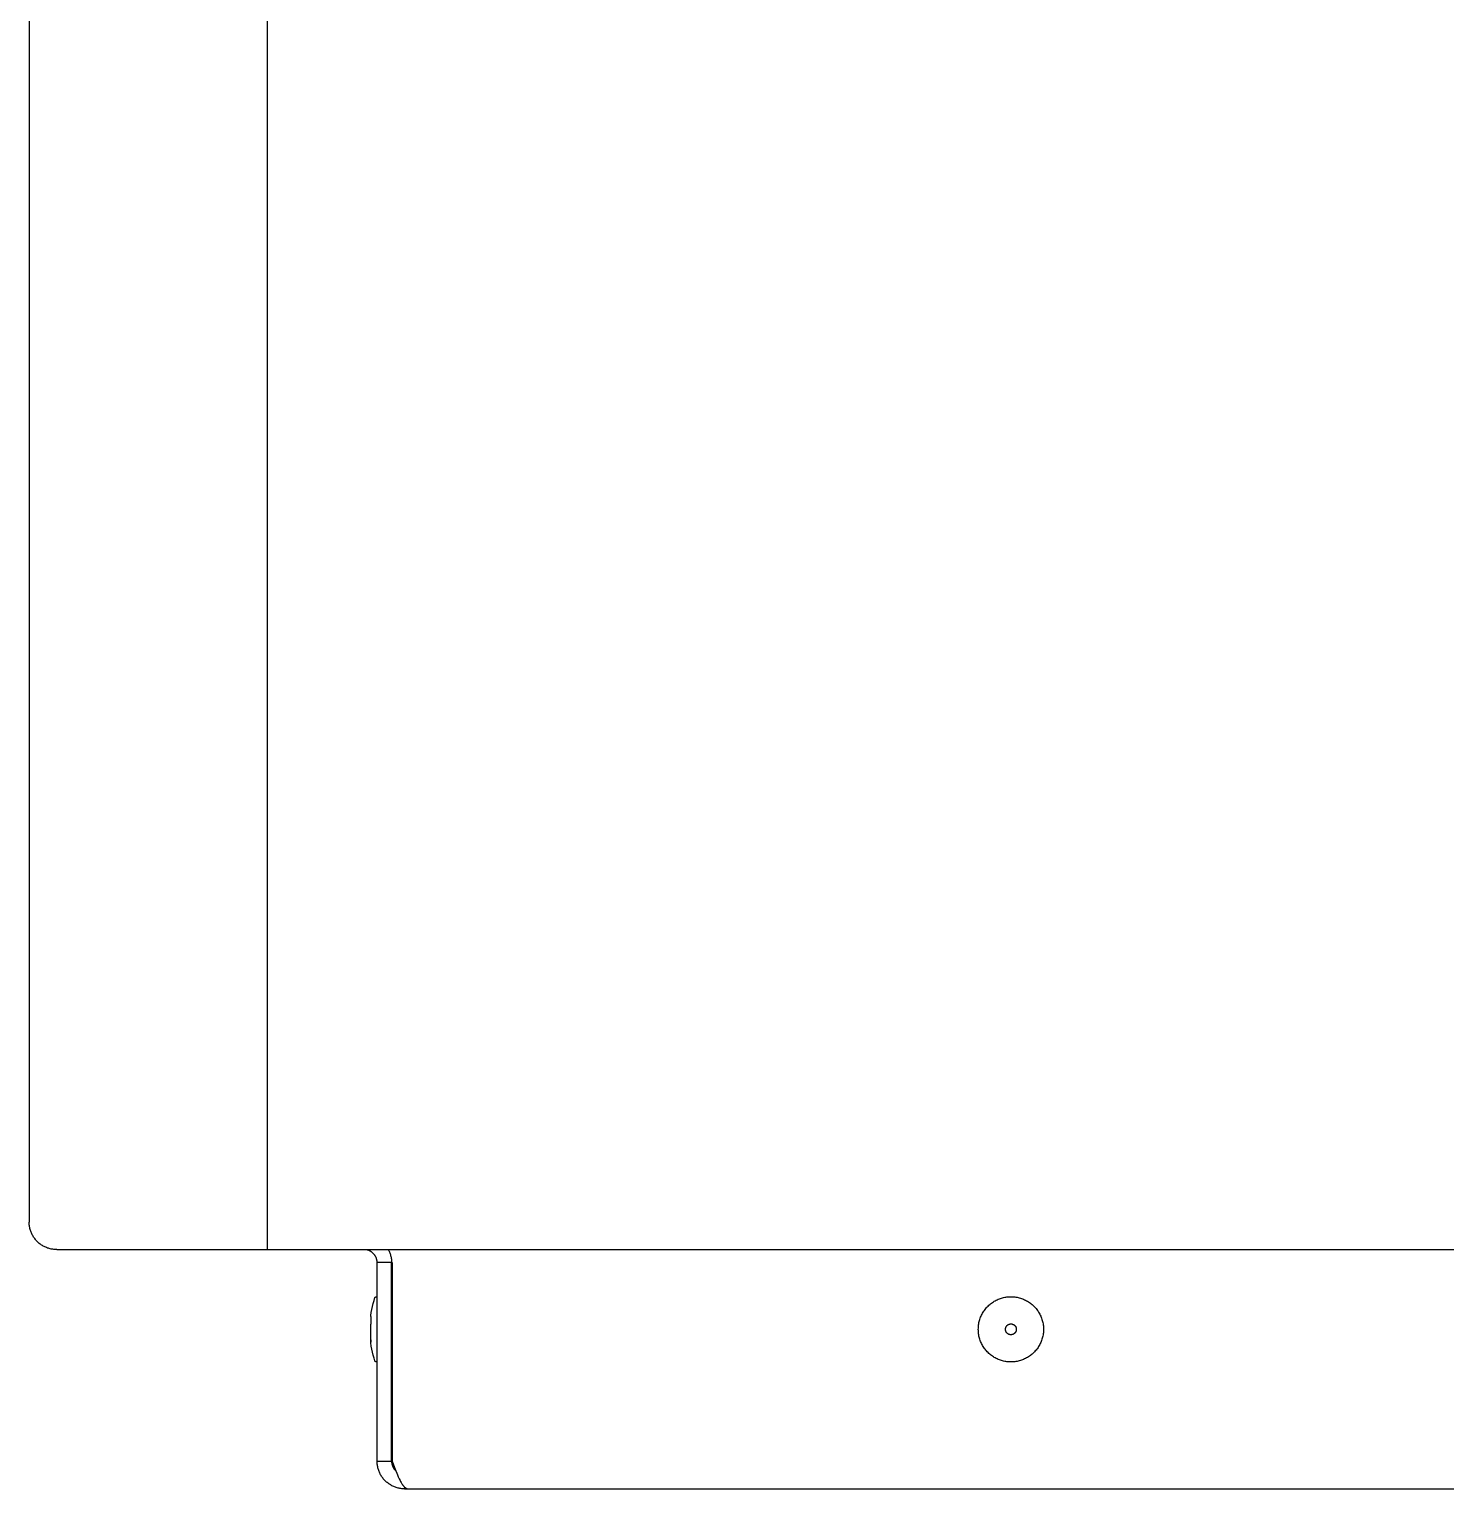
# Model space of a CAD drawing. Header units: millimetres. Extents: x 974 to 5700, y -47 to 3256.
# Drawn here: x 1649.6 to 1845.1, y 1897.4 to 2098.7 of the extents above; entities that cross this region are included whole.
import ezdxf

# ---------------------------------------------------------------- set-up
doc = ezdxf.new("R2010")
doc.units = ezdxf.units.MM
doc.header["$MEASUREMENT"] = 0
doc.layers.add('Domyslna', color=7, linetype='Continuous', true_color=0x000000)
doc.layers.add('Utwórz2D linie widoczne', color=7, linetype='Continuous', true_color=0x000000)

msp = doc.modelspace()

# ---------------------------------------------------------------- linework, layer by layer
at = {"layer": 'Domyslna'}
msp.add_line((1682.44, 2696.58), (1682.44, 1930.38), dxfattribs=at)
msp.add_line((1682.44, 2696.58), (1682.44, 1930.38), dxfattribs=at)
at = {"layer": 'Utwórz2D linie widoczne'}
for p, q in [((1649.61, 2696.58), (1649.61, 1934.18)), ((1649.61, 1934.05), (1649.61, 1934.18)), ((1649.62, 1933.92), (1649.61, 1934.05)), ((1649.63, 1933.79), (1649.62, 1933.92)), ((1649.65, 1933.66), (1649.63, 1933.79)), ((1649.67, 1933.54), (1649.65, 1933.66)), ((1649.69, 1933.41), (1649.67, 1933.54)), ((1649.72, 1933.28), (1649.69, 1933.41)), ((1649.75, 1933.16), (1649.72, 1933.28)), ((1649.79, 1933.03), (1649.75, 1933.16)), ((1649.83, 1932.91), (1649.79, 1933.03)), ((1649.88, 1932.79), (1649.83, 1932.91)), ((1649.93, 1932.67), (1649.88, 1932.79)), ((1649.98, 1932.55), (1649.93, 1932.67)), ((1650.04, 1932.43), (1649.98, 1932.55)), ((1650.1, 1932.32), (1650.04, 1932.43)), ((1650.17, 1932.21), (1650.1, 1932.32)), ((1650.23, 1932.1), (1650.17, 1932.21)), ((1650.31, 1931.99), (1650.23, 1932.1)), ((1650.38, 1931.89), (1650.31, 1931.99)), ((1650.46, 1931.78), (1650.38, 1931.89)), ((1650.55, 1931.68), (1650.46, 1931.78)), ((1650.64, 1931.59), (1650.55, 1931.68)), ((1650.73, 1931.5), (1650.64, 1931.59)), ((1650.82, 1931.41), (1650.73, 1931.5)), ((1650.91, 1931.32), (1650.82, 1931.41)), ((1651.01, 1931.23), (1650.91, 1931.32)), ((1651.12, 1931.15), (1651.01, 1931.23)), ((1651.22, 1931.08), (1651.12, 1931.15)), ((1651.33, 1931), (1651.22, 1931.08)), ((1651.44, 1930.94), (1651.33, 1931)), ((1651.55, 1930.87), (1651.44, 1930.94)), ((1651.66, 1930.81), (1651.55, 1930.87)), ((1651.78, 1930.75), (1651.66, 1930.81)), ((1651.9, 1930.7), (1651.78, 1930.75)), ((1652.02, 1930.65), (1651.9, 1930.7)), ((1652.14, 1930.6), (1652.02, 1930.65)), ((1652.26, 1930.56), (1652.14, 1930.6)), ((1652.39, 1930.52), (1652.26, 1930.56)), ((1652.51, 1930.49), (1652.39, 1930.52)), ((1652.64, 1930.46), (1652.51, 1930.49)), ((1652.77, 1930.44), (1652.64, 1930.46)), ((1652.89, 1930.42), (1652.77, 1930.44)), ((1653.02, 1930.4), (1652.89, 1930.42)), ((1653.15, 1930.39), (1653.02, 1930.4)), ((1653.28, 1930.38), (1653.15, 1930.39)), ((1653.41, 1930.38), (1653.28, 1930.38)), ((1653.41, 1930.4), (1653.41, 1930.38)), ((1653.41, 1930.38), (1653.68, 1930.38)), ((1653.61, 1930.38), (1687.34, 1930.38)), ((1685.51, 1930.38), (2004.6, 1930.38)), ((1696.05, 1930.37), (1695.99, 1930.37)), ((1696.11, 1930.36), (1696.05, 1930.37)), ((1696.17, 1930.35), (1696.11, 1930.36)), ((1696.23, 1930.33), (1696.17, 1930.35)), ((1696.29, 1930.32), (1696.23, 1930.33)), ((1696.35, 1930.3), (1696.29, 1930.32)), ((1696.41, 1930.28), (1696.35, 1930.3)), ((1696.47, 1930.26), (1696.41, 1930.28)), ((1696.52, 1930.24), (1696.47, 1930.26)), ((1696.58, 1930.21), (1696.52, 1930.24)), ((1696.64, 1930.18), (1696.58, 1930.21)), ((1696.69, 1930.15), (1696.64, 1930.18)), ((1696.74, 1930.12), (1696.69, 1930.15)), ((1696.79, 1930.09), (1696.74, 1930.12)), ((1696.85, 1930.06), (1696.79, 1930.09)), ((1696.9, 1930.02), (1696.85, 1930.06)), ((1696.94, 1929.98), (1696.9, 1930.02)), ((1696.99, 1929.94), (1696.94, 1929.98)), ((1697.04, 1929.9), (1696.99, 1929.94)), ((1697.08, 1929.86), (1697.04, 1929.9)), ((1697.12, 1929.81), (1697.08, 1929.86)), ((1697.17, 1929.77), (1697.12, 1929.81)), ((1697.21, 1929.72), (1697.17, 1929.77)), ((1697.24, 1929.67), (1697.21, 1929.72)), ((1697.28, 1929.62), (1697.24, 1929.67)), ((1697.32, 1929.57), (1697.28, 1929.62)), ((1697.35, 1929.52), (1697.32, 1929.57)), ((1697.38, 1929.47), (1697.35, 1929.52)), ((1697.41, 1929.41), (1697.38, 1929.47)), ((1697.44, 1929.36), (1697.41, 1929.41)), ((1697.46, 1929.3), (1697.44, 1929.36)), ((1697.49, 1929.24), (1697.46, 1929.3)), ((1697.51, 1929.19), (1697.49, 1929.24)), ((1697.53, 1929.13), (1697.51, 1929.19)), ((1697.55, 1929.07), (1697.53, 1929.13)), ((1697.56, 1929.01), (1697.55, 1929.07)), ((1697.57, 1928.95), (1697.56, 1929.01)), ((1697.59, 1928.89), (1697.57, 1928.95)), ((1699.16, 1930.38), (1699.22, 1930.27)), ((1699.22, 1930.27), (1699.27, 1930.16)), ((1699.27, 1930.16), (1699.32, 1930.04)), ((1699.32, 1930.04), (1699.37, 1929.93)), ((1699.37, 1929.93), (1699.41, 1929.81)), ((1699.41, 1929.81), (1699.45, 1929.69)), ((1699.45, 1929.69), (1699.48, 1929.57)), ((1699.48, 1929.57), (1699.51, 1929.45)), ((1699.51, 1929.45), (1699.54, 1929.33)), ((1699.54, 1929.33), (1699.56, 1929.2)), ((1699.56, 1929.2), (1699.58, 1929.08)), ((1699.58, 1929.08), (1699.59, 1928.96)), ((1699.59, 1928.96), (1699.6, 1928.83)), ((1697.6, 1928.83), (1697.59, 1928.89)), ((1697.6, 1928.77), (1697.6, 1928.83)), ((1697.61, 1928.71), (1697.6, 1928.77)), ((1697.61, 1928.64), (1697.61, 1928.71)), ((1697.61, 1928.58), (1697.61, 1928.64)), ((1699.61, 1928.58), (1697.61, 1928.58)), ((1697.61, 1901.18), (1697.61, 1928.58)), ((1699.6, 1928.83), (1699.61, 1928.71)), ((1699.61, 1928.71), (1699.61, 1928.58)), ((1699.61, 1901.18), (1699.61, 1928.58)), ((1699.68, 1928.58), (1699.68, 1901.18)), ((1696.98, 1922.52), (1697.08, 1922.93)), ((1697.08, 1922.93), (1697.19, 1923.34)), ((1697.19, 1923.34), (1697.32, 1923.75)), ((1697.32, 1923.75), (1697.33, 1923.76)), ((1697.32, 1923.75), (1697.32, 1923.75)), ((1697.33, 1923.77), (1697.34, 1923.78)), ((1697.33, 1923.76), (1697.33, 1923.77)), ((1697.33, 1923.77), (1697.33, 1923.77)), ((1697.34, 1923.79), (1697.35, 1923.8)), ((1697.34, 1923.78), (1697.34, 1923.79)), ((1697.34, 1923.78), (1697.34, 1923.78)), ((1697.35, 1923.8), (1697.36, 1923.81)), ((1697.35, 1923.8), (1697.35, 1923.8)), ((1697.36, 1923.81), (1697.36, 1923.82)), ((1697.36, 1923.82), (1697.37, 1923.82)), ((1697.36, 1923.81), (1697.36, 1923.81)), ((1697.37, 1923.82), (1697.37, 1923.83)), ((1697.37, 1923.83), (1697.38, 1923.83)), ((1697.38, 1923.83), (1697.38, 1923.84)), ((1697.38, 1923.84), (1697.39, 1923.84)), ((1697.39, 1923.84), (1697.4, 1923.84)), ((1697.4, 1923.84), (1697.4, 1923.85)), ((1697.4, 1923.85), (1697.41, 1923.85)), ((1697.41, 1923.85), (1697.41, 1923.86)), ((1697.41, 1923.86), (1697.42, 1923.86)), ((1697.42, 1923.86), (1697.43, 1923.86)), ((1697.43, 1923.86), (1697.43, 1923.87)), ((1697.43, 1923.87), (1697.44, 1923.87)), ((1697.44, 1923.87), (1697.44, 1923.87)), ((1697.44, 1923.87), (1697.45, 1923.87)), ((1697.45, 1923.87), (1697.46, 1923.87)), ((1697.46, 1923.87), (1697.46, 1923.88)), ((1697.46, 1923.88), (1697.47, 1923.88)), ((1697.47, 1923.88), (1697.48, 1923.88)), ((1697.48, 1923.88), (1697.48, 1923.88)), ((1697.48, 1923.88), (1697.49, 1923.88)), ((1697.49, 1923.88), (1697.5, 1923.88)), ((1697.5, 1923.88), (1697.51, 1923.88)), ((1697.51, 1923.88), (1697.61, 1923.88)), ((1697.51, 1923.88), (1697.51, 1923.88)), ((1782.13, 1922.8), (1782.25, 1922.9)), ((1782.25, 1922.9), (1782.37, 1923)), ((1782.37, 1923), (1782.5, 1923.09)), ((1782.5, 1923.09), (1782.63, 1923.17)), ((1782.63, 1923.17), (1782.76, 1923.25)), ((1782.76, 1923.25), (1782.89, 1923.33)), ((1782.89, 1923.33), (1783.03, 1923.4)), ((1783.03, 1923.4), (1783.17, 1923.47)), ((1783.17, 1923.47), (1783.31, 1923.53)), ((1783.31, 1923.53), (1783.46, 1923.59)), ((1783.46, 1923.59), (1783.6, 1923.64)), ((1783.6, 1923.64), (1783.75, 1923.69)), ((1783.75, 1923.69), (1783.9, 1923.73)), ((1783.9, 1923.73), (1784.05, 1923.77)), ((1784.05, 1923.77), (1784.2, 1923.8)), ((1784.2, 1923.8), (1784.36, 1923.83)), ((1784.36, 1923.83), (1784.51, 1923.85)), ((1784.51, 1923.85), (1784.67, 1923.87)), ((1784.67, 1923.87), (1784.82, 1923.88)), ((1784.82, 1923.88), (1784.98, 1923.88)), ((1784.98, 1923.88), (1785.13, 1923.88)), ((1785.13, 1923.88), (1785.29, 1923.88)), ((1785.29, 1923.88), (1785.44, 1923.87)), ((1785.44, 1923.87), (1785.6, 1923.85)), ((1785.6, 1923.85), (1785.75, 1923.83)), ((1785.75, 1923.83), (1785.9, 1923.8)), ((1785.9, 1923.8), (1786.05, 1923.77)), ((1786.05, 1923.77), (1786.21, 1923.73)), ((1786.21, 1923.73), (1786.36, 1923.69)), ((1786.36, 1923.69), (1786.5, 1923.64)), ((1786.5, 1923.64), (1786.65, 1923.59)), ((1786.65, 1923.59), (1786.79, 1923.53)), ((1786.79, 1923.53), (1786.94, 1923.47)), ((1786.94, 1923.47), (1787.08, 1923.4)), ((1787.08, 1923.4), (1787.21, 1923.33)), ((1787.21, 1923.33), (1787.35, 1923.25)), ((1787.35, 1923.25), (1787.48, 1923.17)), ((1787.48, 1923.17), (1787.61, 1923.09)), ((1787.61, 1923.09), (1787.74, 1923)), ((1787.74, 1923), (1787.86, 1922.9)), ((1787.86, 1922.9), (1787.98, 1922.8)), ((1696.73, 1921.13), (1696.74, 1921.27)), ((1696.73, 1921.13), (1696.73, 1920.11)), ((1696.74, 1921.27), (1696.81, 1921.69)), ((1696.81, 1921.69), (1696.88, 1922.11)), ((1696.88, 1922.11), (1696.98, 1922.52)), ((1699.61, 1921.48), (1699.68, 1921.48)), ((1780.77, 1920.76), (1780.82, 1920.91)), ((1780.82, 1920.91), (1780.87, 1921.05)), ((1780.87, 1921.05), (1780.93, 1921.19)), ((1780.93, 1921.19), (1781, 1921.33)), ((1781, 1921.33), (1781.07, 1921.47)), ((1781.07, 1921.47), (1781.14, 1921.61)), ((1781.14, 1921.61), (1781.22, 1921.74)), ((1781.22, 1921.74), (1781.31, 1921.87)), ((1781.31, 1921.87), (1781.39, 1922)), ((1781.39, 1922), (1781.49, 1922.13)), ((1781.49, 1922.13), (1781.58, 1922.25)), ((1781.58, 1922.25), (1781.69, 1922.37)), ((1781.69, 1922.37), (1781.79, 1922.48)), ((1781.79, 1922.48), (1781.9, 1922.59)), ((1781.9, 1922.59), (1782.01, 1922.7)), ((1782.01, 1922.7), (1782.13, 1922.8)), ((1787.98, 1922.8), (1788.1, 1922.7)), ((1788.1, 1922.7), (1788.21, 1922.59)), ((1788.21, 1922.59), (1788.32, 1922.48)), ((1788.32, 1922.48), (1788.42, 1922.37)), ((1788.42, 1922.37), (1788.52, 1922.25)), ((1788.52, 1922.25), (1788.62, 1922.13)), ((1788.62, 1922.13), (1788.71, 1922)), ((1788.71, 1922), (1788.8, 1921.87)), ((1788.8, 1921.87), (1788.88, 1921.74)), ((1788.88, 1921.74), (1788.96, 1921.61)), ((1788.96, 1921.61), (1789.04, 1921.47)), ((1789.04, 1921.47), (1789.11, 1921.33)), ((1789.11, 1921.33), (1789.17, 1921.19)), ((1789.17, 1921.19), (1789.23, 1921.05)), ((1789.23, 1921.05), (1789.29, 1920.91)), ((1789.29, 1920.91), (1789.34, 1920.76)), ((1696.74, 1917.64), (1696.74, 1920.11)), ((1780.55, 1919.38), (1780.56, 1919.54)), ((1780.56, 1919.23), (1780.55, 1919.38)), ((1780.56, 1919.69), (1780.58, 1919.85)), ((1780.56, 1919.54), (1780.56, 1919.69)), ((1780.56, 1919.07), (1780.56, 1919.23)), ((1780.58, 1918.92), (1780.56, 1919.07)), ((1780.58, 1919.85), (1780.6, 1920)), ((1780.6, 1918.76), (1780.58, 1918.92)), ((1780.6, 1920), (1780.62, 1920.16)), ((1780.62, 1920.16), (1780.65, 1920.31)), ((1780.65, 1920.31), (1780.68, 1920.46)), ((1780.68, 1920.46), (1780.72, 1920.61)), ((1780.72, 1920.61), (1780.77, 1920.76)), ((1784.3, 1919.41), (1784.31, 1919.43)), ((1784.3, 1919.38), (1784.3, 1919.41)), ((1784.3, 1919.36), (1784.3, 1919.38)), ((1784.31, 1919.33), (1784.3, 1919.36)), ((1784.31, 1919.51), (1784.32, 1919.54)), ((1784.31, 1919.49), (1784.31, 1919.51)), ((1784.31, 1919.46), (1784.31, 1919.49)), ((1784.31, 1919.43), (1784.31, 1919.46)), ((1784.31, 1919.3), (1784.31, 1919.33)), ((1784.31, 1919.28), (1784.31, 1919.3)), ((1784.31, 1919.25), (1784.31, 1919.28)), ((1784.32, 1919.23), (1784.31, 1919.25)), ((1784.32, 1919.54), (1784.33, 1919.56)), ((1784.33, 1919.2), (1784.32, 1919.23)), ((1784.33, 1919.59), (1784.34, 1919.61)), ((1784.33, 1919.56), (1784.33, 1919.59)), ((1784.33, 1919.18), (1784.33, 1919.2)), ((1784.34, 1919.15), (1784.33, 1919.18)), ((1784.34, 1919.61), (1784.35, 1919.64)), ((1784.35, 1919.13), (1784.34, 1919.15)), ((1784.35, 1919.64), (1784.36, 1919.66)), ((1784.36, 1919.1), (1784.35, 1919.13)), ((1784.36, 1919.66), (1784.37, 1919.68)), ((1784.37, 1919.08), (1784.36, 1919.1)), ((1784.37, 1919.68), (1784.38, 1919.71)), ((1784.38, 1919.06), (1784.37, 1919.08)), ((1784.38, 1919.71), (1784.39, 1919.73)), ((1784.39, 1919.03), (1784.38, 1919.06)), ((1784.39, 1919.73), (1784.4, 1919.75)), ((1784.4, 1919.01), (1784.39, 1919.03)), ((1784.4, 1919.75), (1784.41, 1919.78)), ((1784.41, 1918.99), (1784.4, 1919.01)), ((1784.41, 1919.78), (1784.43, 1919.8)), ((1784.43, 1918.97), (1784.41, 1918.99)), ((1784.43, 1919.8), (1784.44, 1919.82)), ((1784.44, 1918.95), (1784.43, 1918.97)), ((1784.44, 1919.82), (1784.46, 1919.84)), ((1784.46, 1918.92), (1784.44, 1918.95)), ((1784.46, 1919.84), (1784.48, 1919.86)), ((1784.48, 1918.9), (1784.46, 1918.92)), ((1784.48, 1919.86), (1784.49, 1919.88)), ((1784.49, 1918.88), (1784.48, 1918.9)), ((1784.49, 1919.88), (1784.51, 1919.9)), ((1784.51, 1918.87), (1784.49, 1918.88)), ((1784.51, 1919.9), (1784.53, 1919.92)), ((1784.53, 1918.85), (1784.51, 1918.87)), ((1784.53, 1919.92), (1784.55, 1919.94)), ((1784.55, 1918.83), (1784.53, 1918.85)), ((1784.55, 1919.94), (1784.57, 1919.95)), ((1784.57, 1919.95), (1784.59, 1919.97)), ((1784.59, 1919.97), (1784.61, 1919.98)), ((1784.61, 1919.98), (1784.63, 1920)), ((1784.63, 1920), (1784.65, 1920.01)), ((1784.65, 1920.01), (1784.67, 1920.03)), ((1784.67, 1920.03), (1784.69, 1920.04)), ((1784.69, 1920.04), (1784.72, 1920.05)), ((1784.72, 1920.05), (1784.74, 1920.06)), ((1784.74, 1920.06), (1784.76, 1920.07)), ((1784.76, 1920.07), (1784.79, 1920.08)), ((1784.79, 1920.08), (1784.81, 1920.09)), ((1784.81, 1920.09), (1784.84, 1920.1)), ((1784.84, 1920.1), (1784.86, 1920.11)), ((1784.86, 1920.11), (1784.89, 1920.11)), ((1784.89, 1920.11), (1784.91, 1920.12)), ((1784.91, 1920.12), (1784.94, 1920.12)), ((1784.94, 1920.12), (1784.96, 1920.13)), ((1784.96, 1920.13), (1784.99, 1920.13)), ((1784.99, 1920.13), (1785.01, 1920.13)), ((1785.01, 1920.13), (1785.04, 1920.13)), ((1785.04, 1920.13), (1785.07, 1920.13)), ((1785.07, 1920.13), (1785.09, 1920.13)), ((1785.09, 1920.13), (1785.12, 1920.13)), ((1785.12, 1920.13), (1785.14, 1920.13)), ((1785.14, 1920.13), (1785.17, 1920.12)), ((1785.17, 1920.12), (1785.19, 1920.12)), ((1785.19, 1920.12), (1785.22, 1920.11)), ((1785.22, 1920.11), (1785.25, 1920.11)), ((1785.25, 1920.11), (1785.27, 1920.1)), ((1785.27, 1920.1), (1785.29, 1920.09)), ((1785.29, 1920.09), (1785.32, 1920.08)), ((1785.32, 1920.08), (1785.34, 1920.07)), ((1785.34, 1920.07), (1785.37, 1920.06)), ((1785.37, 1920.06), (1785.39, 1920.05)), ((1785.39, 1920.05), (1785.41, 1920.04)), ((1785.41, 1920.04), (1785.44, 1920.03)), ((1785.44, 1920.03), (1785.46, 1920.01)), ((1785.46, 1920.01), (1785.48, 1920)), ((1785.48, 1920), (1785.5, 1919.98)), ((1785.5, 1919.98), (1785.52, 1919.97)), ((1785.52, 1919.97), (1785.54, 1919.95)), ((1785.54, 1919.95), (1785.56, 1919.94)), ((1785.56, 1919.94), (1785.58, 1919.92)), ((1785.58, 1918.85), (1785.56, 1918.83)), ((1785.58, 1919.92), (1785.6, 1919.9)), ((1785.6, 1918.87), (1785.58, 1918.85)), ((1785.6, 1919.9), (1785.61, 1919.88)), ((1785.61, 1918.88), (1785.6, 1918.87)), ((1785.61, 1919.88), (1785.63, 1919.86)), ((1785.63, 1918.9), (1785.61, 1918.88)), ((1785.63, 1919.86), (1785.65, 1919.84)), ((1785.65, 1918.92), (1785.63, 1918.9)), ((1785.65, 1919.84), (1785.66, 1919.82)), ((1785.66, 1918.95), (1785.65, 1918.92)), ((1785.66, 1919.82), (1785.68, 1919.8)), ((1785.68, 1918.97), (1785.66, 1918.95)), ((1785.68, 1919.8), (1785.69, 1919.78)), ((1785.69, 1918.99), (1785.68, 1918.97)), ((1785.69, 1919.78), (1785.71, 1919.75)), ((1785.71, 1919.01), (1785.69, 1918.99)), ((1785.71, 1919.75), (1785.72, 1919.73)), ((1785.72, 1919.03), (1785.71, 1919.01)), ((1785.72, 1919.73), (1785.73, 1919.71)), ((1785.73, 1919.06), (1785.72, 1919.03)), ((1785.73, 1919.71), (1785.74, 1919.68)), ((1785.74, 1919.08), (1785.73, 1919.06)), ((1785.74, 1919.68), (1785.75, 1919.66)), ((1785.75, 1919.1), (1785.74, 1919.08)), ((1785.75, 1919.66), (1785.76, 1919.64)), ((1785.76, 1919.13), (1785.75, 1919.1)), ((1785.76, 1919.64), (1785.77, 1919.61)), ((1785.77, 1919.15), (1785.76, 1919.13)), ((1785.77, 1919.61), (1785.77, 1919.59)), ((1785.77, 1919.59), (1785.78, 1919.56)), ((1785.78, 1919.2), (1785.77, 1919.18)), ((1785.77, 1919.18), (1785.77, 1919.15)), ((1785.78, 1919.56), (1785.79, 1919.54)), ((1785.79, 1919.23), (1785.78, 1919.2)), ((1785.79, 1919.54), (1785.79, 1919.51)), ((1785.79, 1919.51), (1785.8, 1919.49)), ((1785.8, 1919.28), (1785.79, 1919.25)), ((1785.79, 1919.25), (1785.79, 1919.23)), ((1785.8, 1919.49), (1785.8, 1919.46)), ((1785.8, 1919.46), (1785.8, 1919.43)), ((1785.8, 1919.43), (1785.8, 1919.41)), ((1785.8, 1919.41), (1785.8, 1919.38)), ((1785.8, 1919.38), (1785.8, 1919.36)), ((1785.8, 1919.36), (1785.8, 1919.33)), ((1785.8, 1919.33), (1785.8, 1919.3)), ((1785.8, 1919.3), (1785.8, 1919.28)), ((1789.34, 1920.76), (1789.38, 1920.61)), ((1789.38, 1920.61), (1789.42, 1920.46)), ((1789.42, 1920.46), (1789.46, 1920.31)), ((1789.46, 1920.31), (1789.49, 1920.16)), ((1789.49, 1920.16), (1789.51, 1920)), ((1789.51, 1920), (1789.53, 1919.85)), ((1789.53, 1918.92), (1789.51, 1918.76)), ((1789.53, 1919.85), (1789.54, 1919.69)), ((1789.54, 1919.07), (1789.53, 1918.92)), ((1789.54, 1919.69), (1789.55, 1919.54)), ((1789.55, 1919.23), (1789.54, 1919.07)), ((1789.55, 1919.54), (1789.55, 1919.38)), ((1789.55, 1919.38), (1789.55, 1919.23)), ((1696.73, 1917.91), (1696.73, 1917.77)), ((1696.73, 1917.77), (1696.73, 1917.71)), ((1696.73, 1917.64), (1696.73, 1917.63)), ((1696.73, 1917.6), (1696.73, 1917.63)), ((1696.74, 1917.56), (1696.73, 1917.6)), ((1696.74, 1917.53), (1696.74, 1917.56)), ((1696.74, 1917.5), (1696.74, 1917.53)), ((1696.81, 1917.08), (1696.74, 1917.5)), ((1696.88, 1916.66), (1696.81, 1917.08)), ((1699.68, 1917.28), (1699.61, 1917.28)), ((1780.62, 1918.61), (1780.6, 1918.76)), ((1780.65, 1918.46), (1780.62, 1918.61)), ((1780.68, 1918.31), (1780.65, 1918.46)), ((1780.72, 1918.16), (1780.68, 1918.31)), ((1780.77, 1918.01), (1780.72, 1918.16)), ((1780.82, 1917.86), (1780.77, 1918.01)), ((1780.87, 1917.71), (1780.82, 1917.86)), ((1780.93, 1917.57), (1780.87, 1917.71)), ((1781, 1917.43), (1780.93, 1917.57)), ((1781.07, 1917.29), (1781, 1917.43)), ((1781.14, 1917.15), (1781.07, 1917.29)), ((1781.22, 1917.02), (1781.14, 1917.15)), ((1781.31, 1916.89), (1781.22, 1917.02)), ((1781.39, 1916.76), (1781.31, 1916.89)), ((1784.57, 1918.81), (1784.55, 1918.83)), ((1784.59, 1918.8), (1784.57, 1918.81)), ((1784.61, 1918.78), (1784.59, 1918.8)), ((1784.63, 1918.77), (1784.61, 1918.78)), ((1784.65, 1918.75), (1784.63, 1918.77)), ((1784.67, 1918.74), (1784.65, 1918.75)), ((1784.69, 1918.72), (1784.67, 1918.74)), ((1784.72, 1918.71), (1784.69, 1918.72)), ((1784.74, 1918.7), (1784.72, 1918.71)), ((1784.76, 1918.69), (1784.74, 1918.7)), ((1784.79, 1918.68), (1784.76, 1918.69)), ((1784.81, 1918.67), (1784.79, 1918.68)), ((1784.84, 1918.66), (1784.81, 1918.67)), ((1784.86, 1918.66), (1784.84, 1918.66)), ((1784.89, 1918.65), (1784.86, 1918.66)), ((1784.91, 1918.65), (1784.89, 1918.65)), ((1784.94, 1918.64), (1784.91, 1918.65)), ((1784.96, 1918.64), (1784.94, 1918.64)), ((1784.99, 1918.64), (1784.96, 1918.64)), ((1785.01, 1918.63), (1784.99, 1918.64)), ((1785.04, 1918.63), (1785.01, 1918.63)), ((1785.07, 1918.63), (1785.04, 1918.63)), ((1785.09, 1918.63), (1785.07, 1918.63)), ((1785.12, 1918.64), (1785.09, 1918.63)), ((1785.14, 1918.64), (1785.12, 1918.64)), ((1785.17, 1918.64), (1785.14, 1918.64)), ((1785.19, 1918.65), (1785.17, 1918.64)), ((1785.22, 1918.65), (1785.19, 1918.65)), ((1785.25, 1918.66), (1785.22, 1918.65)), ((1785.27, 1918.66), (1785.25, 1918.66)), ((1785.29, 1918.67), (1785.27, 1918.66)), ((1785.32, 1918.68), (1785.29, 1918.67)), ((1785.34, 1918.69), (1785.32, 1918.68)), ((1785.37, 1918.7), (1785.34, 1918.69)), ((1785.39, 1918.71), (1785.37, 1918.7)), ((1785.41, 1918.72), (1785.39, 1918.71)), ((1785.44, 1918.74), (1785.41, 1918.72)), ((1785.46, 1918.75), (1785.44, 1918.74)), ((1785.48, 1918.77), (1785.46, 1918.75)), ((1785.5, 1918.78), (1785.48, 1918.77)), ((1785.52, 1918.8), (1785.5, 1918.78)), ((1785.54, 1918.81), (1785.52, 1918.8)), ((1785.56, 1918.83), (1785.54, 1918.81)), ((1788.8, 1916.89), (1788.71, 1916.76)), ((1788.88, 1917.02), (1788.8, 1916.89)), ((1788.96, 1917.15), (1788.88, 1917.02)), ((1789.04, 1917.29), (1788.96, 1917.15)), ((1789.11, 1917.43), (1789.04, 1917.29)), ((1789.17, 1917.57), (1789.11, 1917.43)), ((1789.23, 1917.71), (1789.17, 1917.57)), ((1789.29, 1917.86), (1789.23, 1917.71)), ((1789.34, 1918.01), (1789.29, 1917.86)), ((1789.38, 1918.16), (1789.34, 1918.01)), ((1789.42, 1918.31), (1789.38, 1918.16)), ((1789.46, 1918.46), (1789.42, 1918.31)), ((1789.49, 1918.61), (1789.46, 1918.46)), ((1789.51, 1918.76), (1789.49, 1918.61)), ((1696.98, 1916.24), (1696.88, 1916.66)), ((1697.08, 1915.83), (1696.98, 1916.24)), ((1697.19, 1915.42), (1697.08, 1915.83)), ((1697.32, 1915.02), (1697.19, 1915.42)), ((1697.32, 1915.01), (1697.32, 1915.02)), ((1697.33, 1915.01), (1697.32, 1915.01)), ((1697.33, 1915), (1697.33, 1915.01)), ((1697.33, 1914.99), (1697.33, 1915)), ((1697.34, 1914.99), (1697.33, 1914.99)), ((1697.34, 1914.98), (1697.34, 1914.99)), ((1697.35, 1914.97), (1697.34, 1914.98)), ((1697.34, 1914.98), (1697.34, 1914.98)), ((1697.35, 1914.96), (1697.35, 1914.97)), ((1697.36, 1914.96), (1697.35, 1914.96)), ((1697.36, 1914.95), (1697.36, 1914.96)), ((1697.37, 1914.94), (1697.36, 1914.95)), ((1697.36, 1914.95), (1697.36, 1914.95)), ((1697.38, 1914.93), (1697.37, 1914.94)), ((1697.37, 1914.94), (1697.37, 1914.94)), ((1697.39, 1914.92), (1697.38, 1914.93)), ((1697.38, 1914.93), (1697.38, 1914.93)), ((1697.4, 1914.92), (1697.39, 1914.92)), ((1697.41, 1914.91), (1697.4, 1914.92)), ((1697.4, 1914.92), (1697.4, 1914.92)), ((1697.42, 1914.91), (1697.41, 1914.91)), ((1697.41, 1914.91), (1697.41, 1914.91)), ((1697.43, 1914.9), (1697.42, 1914.91)), ((1697.44, 1914.9), (1697.43, 1914.9)), ((1697.43, 1914.9), (1697.43, 1914.9)), ((1697.44, 1914.89), (1697.44, 1914.9)), ((1697.45, 1914.89), (1697.44, 1914.89)), ((1697.46, 1914.89), (1697.45, 1914.89)), ((1697.47, 1914.89), (1697.46, 1914.89)), ((1697.46, 1914.89), (1697.46, 1914.89)), ((1697.48, 1914.89), (1697.47, 1914.89)), ((1697.48, 1914.88), (1697.48, 1914.89)), ((1697.49, 1914.88), (1697.48, 1914.88)), ((1697.5, 1914.88), (1697.49, 1914.88)), ((1697.51, 1914.88), (1697.5, 1914.88)), ((1697.51, 1914.88), (1697.51, 1914.88)), ((1697.61, 1914.88), (1697.51, 1914.88)), ((1781.49, 1916.64), (1781.39, 1916.76)), ((1781.58, 1916.52), (1781.49, 1916.64)), ((1781.69, 1916.4), (1781.58, 1916.52)), ((1781.79, 1916.28), (1781.69, 1916.4)), ((1781.9, 1916.17), (1781.79, 1916.28)), ((1782.01, 1916.07), (1781.9, 1916.17)), ((1782.13, 1915.96), (1782.01, 1916.07)), ((1782.25, 1915.86), (1782.13, 1915.96)), ((1782.37, 1915.77), (1782.25, 1915.86)), ((1782.5, 1915.68), (1782.37, 1915.77)), ((1782.63, 1915.59), (1782.5, 1915.68)), ((1782.76, 1915.51), (1782.63, 1915.59)), ((1782.89, 1915.43), (1782.76, 1915.51)), ((1783.03, 1915.36), (1782.89, 1915.43)), ((1783.17, 1915.29), (1783.03, 1915.36)), ((1783.31, 1915.23), (1783.17, 1915.29)), ((1783.46, 1915.17), (1783.31, 1915.23)), ((1783.6, 1915.12), (1783.46, 1915.17)), ((1783.75, 1915.07), (1783.6, 1915.12)), ((1783.9, 1915.03), (1783.75, 1915.07)), ((1784.05, 1915), (1783.9, 1915.03)), ((1784.2, 1914.96), (1784.05, 1915)), ((1784.36, 1914.94), (1784.2, 1914.96)), ((1784.51, 1914.92), (1784.36, 1914.94)), ((1784.67, 1914.9), (1784.51, 1914.92)), ((1784.82, 1914.89), (1784.67, 1914.9)), ((1784.98, 1914.88), (1784.82, 1914.89)), ((1785.13, 1914.88), (1784.98, 1914.88)), ((1785.29, 1914.89), (1785.13, 1914.88)), ((1785.44, 1914.9), (1785.29, 1914.89)), ((1785.6, 1914.92), (1785.44, 1914.9)), ((1785.75, 1914.94), (1785.6, 1914.92)), ((1785.9, 1914.96), (1785.75, 1914.94)), ((1786.05, 1915), (1785.9, 1914.96)), ((1786.21, 1915.03), (1786.05, 1915)), ((1786.36, 1915.07), (1786.21, 1915.03)), ((1786.5, 1915.12), (1786.36, 1915.07)), ((1786.65, 1915.17), (1786.5, 1915.12)), ((1786.79, 1915.23), (1786.65, 1915.17)), ((1786.94, 1915.29), (1786.79, 1915.23)), ((1787.08, 1915.36), (1786.94, 1915.29)), ((1787.21, 1915.43), (1787.08, 1915.36)), ((1787.35, 1915.51), (1787.21, 1915.43)), ((1787.48, 1915.59), (1787.35, 1915.51)), ((1787.61, 1915.68), (1787.48, 1915.59)), ((1787.74, 1915.77), (1787.61, 1915.68)), ((1787.86, 1915.86), (1787.74, 1915.77)), ((1787.98, 1915.96), (1787.86, 1915.86)), ((1788.1, 1916.07), (1787.98, 1915.96)), ((1788.21, 1916.17), (1788.1, 1916.07)), ((1788.32, 1916.28), (1788.21, 1916.17)), ((1788.42, 1916.4), (1788.32, 1916.28)), ((1788.52, 1916.52), (1788.42, 1916.4)), ((1788.62, 1916.64), (1788.52, 1916.52)), ((1788.71, 1916.76), (1788.62, 1916.64)), ((1697.61, 1901.05), (1697.61, 1901.18)), ((1697.61, 1901.18), (1699.61, 1901.18)), ((1697.62, 1900.92), (1697.61, 1901.05)), ((1697.63, 1900.79), (1697.62, 1900.92)), ((1697.65, 1900.66), (1697.63, 1900.79)), ((1699.61, 1901.18), (1699.61, 1901.12)), ((1699.61, 1901.12), (1699.62, 1901.06)), ((1699.62, 1901.06), (1699.62, 1901)), ((1699.62, 1901), (1699.63, 1900.94)), ((1699.63, 1900.94), (1699.64, 1900.88)), ((1699.64, 1900.88), (1699.65, 1900.82)), ((1699.65, 1900.82), (1699.66, 1900.76)), ((1699.66, 1900.76), (1699.68, 1900.7)), ((1699.68, 1901.18), (1700.1, 1900.08)), ((1697.67, 1900.54), (1697.65, 1900.66)), ((1697.69, 1900.41), (1697.67, 1900.54)), ((1697.72, 1900.28), (1697.69, 1900.41)), ((1697.75, 1900.16), (1697.72, 1900.28)), ((1697.79, 1900.03), (1697.75, 1900.16)), ((1697.83, 1899.91), (1697.79, 1900.03)), ((1697.88, 1899.79), (1697.83, 1899.91)), ((1697.93, 1899.67), (1697.88, 1899.79)), ((1697.98, 1899.55), (1697.93, 1899.67)), ((1698.04, 1899.43), (1697.98, 1899.55)), ((1698.1, 1899.32), (1698.04, 1899.43)), ((1698.17, 1899.21), (1698.1, 1899.32)), ((1698.23, 1899.1), (1698.17, 1899.21)), ((1698.31, 1898.99), (1698.23, 1899.1)), ((1698.38, 1898.89), (1698.31, 1898.99)), ((1698.46, 1898.78), (1698.38, 1898.89)), ((1698.55, 1898.68), (1698.46, 1898.78)), ((1699.68, 1900.7), (1699.7, 1900.64)), ((1699.7, 1900.64), (1699.72, 1900.58)), ((1699.72, 1900.58), (1699.74, 1900.52)), ((1699.74, 1900.52), (1699.76, 1900.47)), ((1699.76, 1900.47), (1699.79, 1900.41)), ((1699.79, 1900.41), (1699.81, 1900.35)), ((1699.81, 1900.35), (1699.84, 1900.3)), ((1699.84, 1900.3), (1699.87, 1900.25)), ((1699.87, 1900.25), (1699.91, 1900.2)), ((1699.91, 1900.2), (1699.94, 1900.14)), ((1699.94, 1900.14), (1699.98, 1900.09)), ((1699.98, 1900.09), (1700.02, 1900.05)), ((1700.02, 1900.05), (1700.06, 1900)), ((1700.06, 1900), (1700.1, 1899.95)), ((1700.1, 1900.08), (1700.41, 1899.33)), ((1700.1, 1899.95), (1700.14, 1899.91)), ((1700.14, 1899.91), (1700.18, 1899.87)), ((1700.41, 1899.33), (1700.53, 1899.05)), ((1700.53, 1899.05), (1700.65, 1898.78)), ((1700.65, 1898.78), (1700.79, 1898.51)), ((1698.64, 1898.59), (1698.55, 1898.68)), ((1698.73, 1898.5), (1698.64, 1898.59)), ((1698.82, 1898.41), (1698.73, 1898.5)), ((1698.91, 1898.32), (1698.82, 1898.41)), ((1699.01, 1898.23), (1698.91, 1898.32)), ((1699.12, 1898.15), (1699.01, 1898.23)), ((1699.22, 1898.08), (1699.12, 1898.15)), ((1699.33, 1898), (1699.22, 1898.08)), ((1699.44, 1897.94), (1699.33, 1898)), ((1699.55, 1897.87), (1699.44, 1897.94)), ((1699.66, 1897.81), (1699.55, 1897.87)), ((1699.78, 1897.75), (1699.66, 1897.81)), ((1699.9, 1897.7), (1699.78, 1897.75)), ((1700.02, 1897.65), (1699.9, 1897.7)), ((1700.14, 1897.6), (1700.02, 1897.65)), ((1700.26, 1897.56), (1700.14, 1897.6)), ((1700.39, 1897.52), (1700.26, 1897.56)), ((1700.51, 1897.49), (1700.39, 1897.52)), ((1700.64, 1897.46), (1700.51, 1897.49)), ((1700.77, 1897.44), (1700.64, 1897.46)), ((1700.89, 1897.42), (1700.77, 1897.44)), ((1700.79, 1898.51), (1700.86, 1898.38)), ((1700.86, 1898.38), (1700.93, 1898.25)), ((1701.02, 1897.4), (1700.89, 1897.42)), ((1700.93, 1898.25), (1700.99, 1898.16)), ((1700.99, 1898.16), (1701.04, 1898.07)), ((1701.15, 1897.39), (1701.02, 1897.4)), ((1701.04, 1898.07), (1701.1, 1897.98)), ((1701.1, 1897.98), (1701.13, 1897.94)), ((1701.13, 1897.94), (1701.16, 1897.9)), ((1701.28, 1897.38), (1701.15, 1897.39)), ((1701.16, 1897.9), (1701.19, 1897.86)), ((1701.19, 1897.86), (1701.22, 1897.82)), ((1701.22, 1897.82), (1701.25, 1897.78)), ((1701.25, 1897.78), (1701.29, 1897.74)), ((1701.41, 1897.38), (1701.28, 1897.38)), ((1701.29, 1897.74), (1701.32, 1897.7)), ((1701.32, 1897.7), (1701.36, 1897.66)), ((1701.36, 1897.66), (1701.4, 1897.63)), ((1701.4, 1897.63), (1701.44, 1897.59)), ((1701.41, 1897.61), (1701.41, 1897.38)), ((1701.41, 1897.38), (1701.91, 1897.38)), ((1701.44, 1897.59), (1701.46, 1897.57)), ((1701.46, 1897.57), (1701.49, 1897.55)), ((1701.49, 1897.55), (1701.51, 1897.53)), ((1701.51, 1897.53), (1701.54, 1897.51)), ((1701.54, 1897.51), (1701.57, 1897.49)), ((1701.57, 1897.49), (1701.58, 1897.48)), ((1701.58, 1897.48), (1701.59, 1897.47)), ((1701.59, 1897.47), (1701.61, 1897.47)), ((1701.61, 1897.47), (1701.62, 1897.46)), ((1701.62, 1897.46), (1701.64, 1897.45)), ((1701.64, 1897.45), (1701.65, 1897.44)), ((1701.65, 1897.44), (1701.67, 1897.44)), ((1701.67, 1897.44), (1701.68, 1897.43)), ((1701.68, 1897.43), (1701.7, 1897.42)), ((1701.7, 1897.42), (1701.71, 1897.42)), ((1701.71, 1897.42), (1701.73, 1897.41)), ((1701.73, 1897.41), (1701.74, 1897.41)), ((1701.74, 1897.41), (1701.76, 1897.4)), ((1701.76, 1897.4), (1701.77, 1897.4)), ((1701.77, 1897.4), (1701.79, 1897.39)), ((1701.79, 1897.39), (1701.81, 1897.39)), ((1701.81, 1897.39), (1701.82, 1897.39)), ((1701.82, 1897.39), (1701.84, 1897.39)), ((1701.84, 1897.39), (1701.86, 1897.38)), ((1701.86, 1897.38), (1701.87, 1897.38)), ((1701.87, 1897.38), (1701.89, 1897.38)), ((1701.89, 1897.38), (1701.91, 1897.38)), ((1701.91, 1897.38), (1988.2, 1897.38))]:
    msp.add_line(p, q, dxfattribs=at)

doc.saveas('drawing.dxf')
